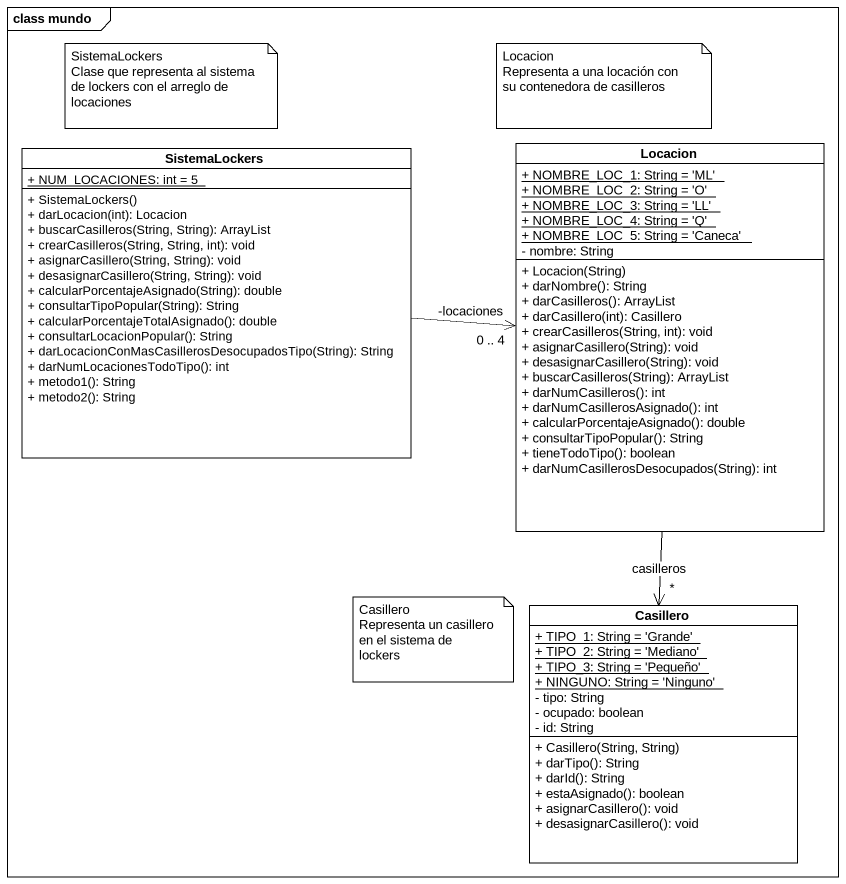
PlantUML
@startuml
mainframe class mundo
hide circle
hide empty members
skinparam classAttributeIconSize 0
class SistemaLockers {
  {static} + NUM_LOCACIONES: int = 5
  + SistemaLockers()
  + darLocacion(int): Locacion
  + buscarCasilleros(String, String): ArrayList
  + crearCasilleros(String, String, int): void
  + asignarCasillero(String, String): void
  + desasignarCasillero(String, String): void
  + calcularPorcentajeAsignado(String): double
  + consultarTipoPopular(String): String
  + calcularPorcentajeTotalAsignado(): double
  + consultarLocacionPopular(): String
  + darLocacionConMasCasillerosDesocupadosTipo(String): String
  + darNumLocacionesTodoTipo(): int
  + metodo1(): String
  + metodo2(): String
}
class Locacion {
  {static} + NOMBRE_LOC_1: String = 'ML'
  {static} + NOMBRE_LOC_2: String = 'O'
  {static} + NOMBRE_LOC_3: String = 'LL'
  {static} + NOMBRE_LOC_4: String = 'Q'
  {static} + NOMBRE_LOC_5: String = 'Caneca'
  - nombre: String
  + Locacion(String)
  + darNombre(): String
  + darCasilleros(): ArrayList
  + darCasillero(int): Casillero
  + crearCasilleros(String, int): void
  + asignarCasillero(String): void
  + desasignarCasillero(String): void
  + buscarCasilleros(String): ArrayList
  + darNumCasilleros(): int
  + darNumCasillerosAsignado(): int
  + calcularPorcentajeAsignado(): double
  + consultarTipoPopular(): String
  + tieneTodoTipo(): boolean
  + darNumCasillerosDesocupados(String): int
}
class Casillero {
  {static} + TIPO_1: String = 'Grande'
  {static} + TIPO_2: String = 'Mediano'
  {static} + TIPO_3: String = 'Pequeño'
  {static} + NINGUNO: String = 'Ninguno'
  - tipo: String
  - ocupado: boolean
  - id: String
  + Casillero(String, String)
  + darTipo(): String
  + darId(): String
  + estaAsignado(): boolean
  + asignarCasillero(): void
  + desasignarCasillero(): void
}
SistemaLockers -right-> "-locaciones\n0 .. 4" Locacion
Locacion --> "*" Casillero : casilleros
note as N1
  SistemaLockers
  Clase que representa al sistema de lockers con el arreglo de locaciones
end note
note as N2
  Locacion
  Representa a una locación con su contenedora de casilleros
end note
note as N3
  Casillero
  Representa un casillero en el sistema de lockers
end note
@enduml
